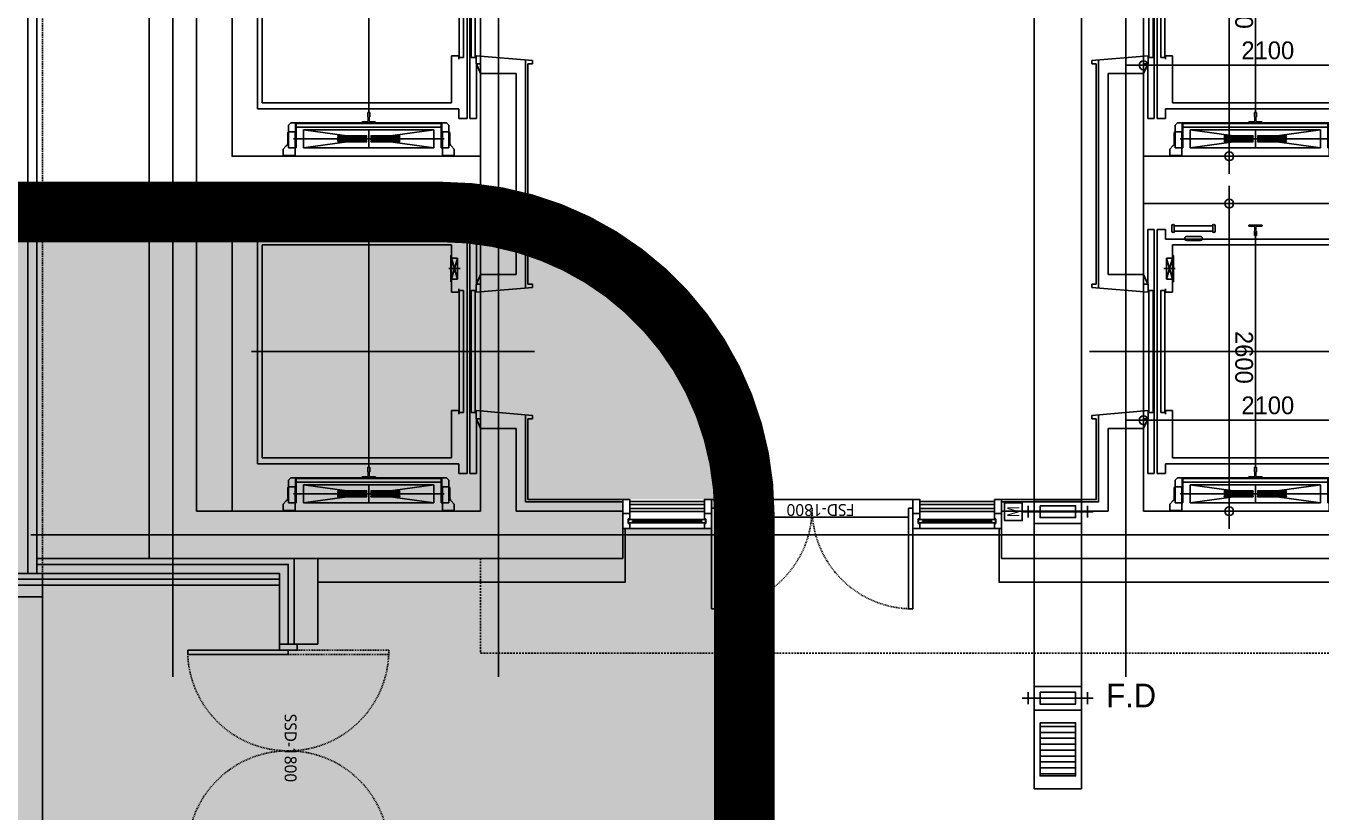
# Model space of a CAD drawing. Header units: millimetres. Extents: x 13515 to 183937, y -33900 to -660.
# Drawn here: x 121708.6 to 121879.8, y -19341.3 to -19237.3 of the extents above; entities that cross this region are included whole.
import ezdxf
from ezdxf.enums import TextEntityAlignment as Align

# ---------------------------------------------------------------- set-up
doc = ezdxf.new("R2010")
doc.units = ezdxf.units.MM
doc.header["$LTSCALE"] = 100
doc.header["$MEASUREMENT"] = 0
doc.header["$PDSIZE"] = -10
for name, pattern in [('-HID', [2.5, 1.5, -1]), ('HID', [2.5, 1.5, -1]), ('HIDDEN', [2, 1, -1]), ('HIDDEN2', [0.1875, 0.125, -0.0625])]:
    doc.linetypes.add(name, pattern=pattern)
doc.layers.get('0').update_dxf_attribs({"linetype": 'CONTINUOUS'})
doc.layers.get('Defpoints').update_dxf_attribs({"color": 171, "linetype": 'CONTINUOUS'})
for name, color, linetype in [('254', 254, 'CONTINUOUS'), ('CON', 2, 'CONTINUOUS'), ('DOOR', 4, 'CONTINUOUS'), ('DOOR ELE', 253, 'CONTINUOUS'), ('DOOR(OPEN ELE)', 5, 'CONTINUOUS'), ('ELE9', 9, 'CONTINUOUS'), ('ELEV', 253, 'CONTINUOUS'), ('HID-CON', 251, '-HID'), ('LED', 7, 'CONTINUOUS'), ('STAIR', 4, 'CONTINUOUS'), ('STEEL', 5, 'CONTINUOUS'), ('WIN', 4, 'CONTINUOUS'), ('WIN-G', 252, 'CONTINUOUS'), ('난간', 5, 'CONTINUOUS')]:
    doc.layers.add(name, color=color, linetype=linetype)
doc.layers.add('기계 전기 소방', color=254, linetype='CONTINUOUS', plot=False)
doc.styles.add('CGS', font='cgse', dxfattribs={"bigfont": 'cgs'})
doc.styles.add('나눔바른고딕', font='NanumBarunGothic.ttf')
doc.styles.add('돋음', font='', dxfattribs={"height": 3})
doc.styles.get('돋음').set_extended_font_data('Dotum')
doc.dimstyles.new('NDIM 1200', dxfattribs={"dimscale": 75, "dimtxt": 3, "dimasz": 1, "dimexe": 2, "dimexo": 2, "dimgap": 1, "dimtad": 1, "dimdec": 0, "dimdsep": 46, "dimtxsty": 'CGS', "dimblk": 'DOT0', "dimcen": 1, "dimdle": 8, "dimclrd": 256, "dimclre": 256, "dimclrt": 256, "dimadec": 0, "dimazin": 0, "dimtfac": 1, "dimtdec": 0, "dimtix": 1, "dimtmove": 2, "dimatfit": 3, "dimldrblk": 'DOT0', "dimfxl": 1, "dimtolj": 1, "dimtzin": 0, "dimlwd": -1, "dimlwe": -1, "dimarcsym": 0})

# ---------------------------------------------------------------- blocks, each defined once
blk = doc.blocks.new('A$C393a7e1d')
at = {"layer": 'STAIR', "ltscale": 5}
for p, q in [((1500, 3000), (1500, 0)), ((0, 2800), (1500, 2800)), ((300, 2800), (300, 200)), ((600, 2800), (600, 200)), ((900, 2800), (900, 200)), ((1200, 2800), (1200, 200))]:
    blk.add_line(p, q, dxfattribs=at)
for points in [[(3500, 3000), (0, 3000)], [(0, 3000), (0, 0), (3500, 0)], [(1500, 200), (0, 200)]]:
    blk.add_lwpolyline(points, dxfattribs=at)
at = {"layer": '난간'}
for points in [[(3500, 2950), (0, 2950)], [(3500, 2900), (0, 2900)], [(0, 100), (3500, 100)], [(0, 50), (3500, 50)]]:
    blk.add_lwpolyline(points, dxfattribs=at)
blk = doc.blocks.new('A$C113b3fc0')
at = {"layer": 'DOOR'}
for points in [[(750, 0), (750, 849), (785, 849), (785, 0)], [(2450, 0), (2450, 849), (2415, 849), (2415, 0)], [(785, 0), (750, 0)], [(2415, 0), (2450, 0)]]:
    blk.add_lwpolyline(points, dxfattribs=at)
at = {"layer": 'DOOR ELE', "ltscale": 0.05}
for points in [[(750, 924), (2450, 924)], [(785, 774), (2415, 774)]]:
    blk.add_lwpolyline(points, dxfattribs=at)
at = {"layer": 'DOOR(OPEN ELE)', "linetype": 'HID', "ltscale": 0.05}
for centre, start, end in [((750, 849), 272.3599, 0), ((2450, 849), 180, 267.6401)]:
    blk.add_arc(centre, 850, start, end, dxfattribs=at)
at = {"layer": 'Defpoints', "style": '나눔바른고딕'}
blk.add_text('FSD-1800', height=100, rotation=180, dxfattribs=at).set_placement((1958, 884))
at = {"color": 8}
for points in [[(0, 804), (0, 679), (750, 679), (750, 804)], [(3200, 804), (3200, 679), (2450, 679), (2450, 804)]]:
    blk.add_wipeout(points, dxfattribs=at).dxf.layer = 'WIN'
at = {"layer": 'WIN'}
for p, q in [((0, 804), (0, 679)), ((60, 804), (60, 760)), ((690, 804), (690, 760)), ((750, 679), (750, 804)), ((2450, 679), (2450, 804)), ((2510, 804), (2510, 760)), ((3140, 804), (3140, 760)), ((3200, 804), (3200, 679)), ((60, 679), (0, 679)), ((47, 760), (47, 720)), ((47, 760), (60, 760)), ((47, 720), (60, 720)), ((88, 755), (50, 755)), ((50, 755), (50, 725)), ((88, 725), (50, 725)), ((60, 720), (60, 679)), ((60, 679), (690, 679)), ((662, 755), (88, 755)), ((662, 725), (88, 725)), ((700, 755), (662, 755)), ((700, 725), (662, 725)), ((703, 760), (690, 760)), ((703, 720), (690, 720)), ((690, 720), (690, 679)), ((690, 679), (750, 679)), ((700, 755), (700, 725)), ((703, 760), (703, 720)), ((2510, 679), (2450, 679)), ((2497, 760), (2497, 720)), ((2497, 760), (2510, 760)), ((2497, 720), (2510, 720)), ((2500, 755), (2500, 725)), ((2500, 755), (2538, 755)), ((2500, 725), (2538, 725)), ((2510, 720), (2510, 679)), ((3140, 679), (2510, 679)), ((2538, 755), (3112, 755)), ((2538, 725), (3112, 725)), ((3112, 755), (3150, 755)), ((3112, 725), (3150, 725)), ((3153, 760), (3140, 760)), ((3153, 720), (3140, 720)), ((3140, 720), (3140, 679)), ((3140, 679), (3200, 679)), ((3150, 755), (3150, 725)), ((3153, 760), (3153, 720))]:
    blk.add_line(p, q, dxfattribs=at)
at = {"layer": 'WIN', "color": 8}
for p, q in [((88, 745), (82, 743)), ((82, 743), (82, 737)), ((88, 735), (82, 737)), ((84, 742), (84, 738)), ((84, 742), (666, 742)), ((84, 738), (666, 738)), ((88, 755), (88, 745)), ((88, 735), (88, 725)), ((662, 755), (662, 745)), ((662, 745), (668, 743)), ((662, 735), (668, 737)), ((662, 735), (662, 725)), ((666, 742), (666, 738)), ((668, 743), (668, 737)), ((2538, 745), (2532, 743)), ((2532, 743), (2532, 737)), ((2538, 735), (2532, 737)), ((3116, 742), (2534, 742)), ((2534, 742), (2534, 738)), ((3116, 738), (2534, 738)), ((2538, 755), (2538, 745)), ((2538, 735), (2538, 725)), ((3112, 755), (3112, 745)), ((3112, 745), (3118, 743)), ((3112, 735), (3118, 737)), ((3112, 735), (3112, 725)), ((3116, 742), (3116, 738)), ((3118, 743), (3118, 737))]:
    blk.add_line(p, q, dxfattribs=at)
for centre, start, end in [((88, 740), 19.4712, 90), ((88, 740), 270, 340.5288), ((662, 740), 90, 160.5288), ((662, 740), 199.4712, 270), ((2538, 740), 19.4712, 90), ((2538, 740), 270, 340.5288), ((3112, 740), 90, 160.5288), ((3112, 740), 199.4712, 270)]:
    blk.add_arc(centre, 6, start, end, dxfattribs=at)
at = {"ltscale": 0.1}
for points in [[(0, 804), (750, 804), (750, 924), (0, 924)], [(3200, 804), (2450, 804), (2450, 924), (3200, 924)]]:
    blk.add_wipeout(points, dxfattribs=at).dxf.layer = 'WIN-G'
at = {"layer": 'WIN', "ltscale": 0.1}
for points in [[(60, 924), (0, 924), (0, 804), (60, 804)], [(750, 924), (690, 924), (690, 804), (750, 804)], [(2450, 924), (2510, 924), (2510, 804), (2450, 804)], [(3140, 924), (3200, 924), (3200, 804), (3140, 804)]]:
    blk.add_lwpolyline(points, close=True, dxfattribs=at)
at = {"layer": 'WIN-G'}
for p, q in [((690, 906), (60, 906)), ((690, 882), (60, 882)), ((2510, 906), (3140, 906)), ((2510, 882), (3140, 882)), ((690, 846), (60, 846)), ((690, 822), (60, 822)), ((2510, 846), (3140, 846)), ((2510, 822), (3140, 822))]:
    blk.add_line(p, q, dxfattribs=at)
blk = doc.blocks.new('DOT0')
blk.add_line((-3, 0), (3, 0))
at = {"color": 6}
blk.add_circle((0, 0), 0.75, dxfattribs=at)
blk = doc.blocks.new('*D66')
at = {"layer": 'Defpoints', "ltscale": 0.4, "transparency": 16777216}
for p, q in [((150, 1516), (150, 1059)), ((2750, 1516), (2750, 1059)), ((200, 1159), (2700, 1159))]:
    blk.add_line(p, q, dxfattribs=at)
at = {"layer": 'Defpoints', "color": 0, "ltscale": 0.4, "transparency": 16777216}
for p in [(150, 1616), (2750, 1616), (2750, 1159)]:
    blk.add_point(p, dxfattribs=at)
at = {"layer": 'Defpoints', "ltscale": 0.4, "transparency": 16777216, "xscale": 50, "yscale": 50, "zscale": 50, "rotation": 180}
blk.add_blockref('DOT0', (150, 1159), dxfattribs=at)
at = {"layer": 'Defpoints', "ltscale": 0.4, "transparency": 16777216, "xscale": 50, "yscale": 50, "zscale": 50}
blk.add_blockref('DOT0', (2750, 1159), dxfattribs=at)
at = {"layer": 'Defpoints', "ltscale": 0.4, "transparency": 16777216, "insert": (1450, 1284), "char_height": 150, "attachment_point": 5, "style": 'CGS'}
blk.add_mtext('\\A1;2600', dxfattribs=at)
blk = doc.blocks.new('*D67')
at = {"layer": 'Defpoints', "ltscale": 0.4, "transparency": 16777216}
for p, q in [((1431, 2535), (2081, 2535)), ((1981, 485), (1981, 2485)), ((1431, 435), (2081, 435))]:
    blk.add_line(p, q, dxfattribs=at)
at = {"layer": 'Defpoints', "color": 0, "ltscale": 0.4, "transparency": 16777216}
for p in [(1331, 2535), (1981, 2535), (1331, 435)]:
    blk.add_point(p, dxfattribs=at)
at = {"layer": 'Defpoints', "ltscale": 0.4, "transparency": 16777216, "xscale": 50, "yscale": 50, "zscale": 50}
for p, rotation in [((1981, 2535), 90), ((1981, 435), 270)]:
    blk.add_blockref('DOT0', p, dxfattribs=dict(at, rotation=rotation))
at = {"layer": 'Defpoints', "ltscale": 0.4, "transparency": 16777216, "insert": (1856, 1485), "char_height": 150, "attachment_point": 5, "rotation": 90, "style": 'CGS'}
blk.add_mtext('\\A1;2100', dxfattribs=at)
blk = doc.blocks.new('A$C0a9799ad')
at = {"layer": '기계 전기 소방', "ltscale": 0.1}
h = blk.add_hatch(dxfattribs=at)
h.set_pattern_fill('_USER', color=256, scale=50, angle=540, pattern_type=0)
h.set_pattern_definition([(180, (-1193073.36, 30212339.483), (-4e-14, -50), [])])
h.paths.add_polyline_path([(5420, -6312), (5420, -6762), (5720, -6762), (5720, -6312)])
for p, q in [((2095, 1876), (1095, 1276)), ((2095, 1276), (1095, 1876)), ((5895, 1876), (5245, 1376)), ((5895, 1376), (5245, 1876)), ((2289, 1805), (2351, 1805)), ((2320, 1844), (2320, 1355)), ((2445, 1686), (2651, 1761)), ((2490, 1715), (2441, 1697)), ((2498, 1693), (2449, 1675)), ((2498, 1594), (2445, 1594)), ((2445, 1582), (2747, 1582)), ((2498, 1570), (2445, 1570)), ((2490, 1449), (2441, 1467)), ((2445, 1478), (2653, 1402)), ((2498, 1471), (2449, 1489)), ((2289, 1355), (2351, 1355)), ((5370, 1376), (5370, -6871)), ((5770, 1376, 0), (5770, -6871)), ((5770, -6871), (5370, -6871))]:
    blk.add_line(p, q, dxfattribs=at)
for points in [[(1095, 1876), (2095, 1876), (2095, 1276), (1095, 1276)], [(2283, 1917), (2283, 1844), (2357, 1844), (2357, 1917)], [(5895, 1876), (5245, 1876), (5245, 1376), (5895, 1376)], [(2351, 1426), (2351, 1734), (2289, 1734), (2289, 1426)], [(5370, -6005), (5370, -6205), (5770, -6205), (5770, -6005)], [(5420, -6055), (5420, -6155), (5720, -6155), (5720, -6055)], [(5420, -6312), (5420, -6762), (5720, -6762), (5720, -6312)]]:
    blk.add_lwpolyline(points, close=True, dxfattribs=at)
for points in [[(2425, 1781), (2425, 1381), (2195, 1381), (2195, 1781), (2425, 1781)], [(2400, 1781), (2425, 1781), (2425, 1381), (2400, 1381), (2400, 1781)], [(2566, 1752), (2651, 1761), (2581, 1713), (2566, 1752)], [(2659, 1603), (2659, 1561), (2747, 1582), (2659, 1603)], [(2581, 1451), (2653, 1402), (2566, 1412), (2581, 1451)], [(5270, -6105), (5870, -6105)], [(5820, -6055), (5820, -6155)]]:
    blk.add_lwpolyline(points, dxfattribs=at)
at = {"layer": '기계 전기 소방', "ltscale": 0.1, "elevation": 0}
for points in [[(5120, -4604), (5120, -4454), (5270, -4454), (5270, -4604)], [(5370, -4429), (5370, -4629), (5770, -4629), (5770, -4429)], [(5420, -4479), (5420, -4579), (5720, -4579), (5720, -4479)]]:
    blk.add_lwpolyline(points, close=True, dxfattribs=at)
for points in [[(5320, -4479), (5320, -4579)], [(5820, -4479), (5820, -4579)], [(5270, -4529), (5870, -4529)], [(5320, -6055), (5320, -6155)]]:
    blk.add_lwpolyline(points, dxfattribs=at)
at = {"layer": 'Defpoints', "style": '나눔바른고딕'}
for p in [(1578, 1572), (5553, 1622)]:
    blk.add_text('ST', height=200, dxfattribs=at).set_placement(p, align=Align.MIDDLE_CENTER)
at = {"layer": '기계 전기 소방', "ltscale": 0.1, "style": '돋음', "text_generation_flag": 2, "width": 0.8}
blk.add_text('M', height=61.3, rotation=180, dxfattribs=at).set_placement((2320, 1883), align=Align.MIDDLE_CENTER)
at = {"layer": '기계 전기 소방', "ltscale": 0.1, "style": '돋음', "width": 0.85}
blk.add_text('M', height=100, rotation=90, dxfattribs=at).set_placement((5194, -4529, 0), align=Align.MIDDLE_CENTER)
at = {"layer": '기계 전기 소방', "ltscale": 0.1, "style": '돋음'}
blk.add_text('F.D', height=200, dxfattribs=at).set_placement((6190, -6082, 0), align=Align.MIDDLE_CENTER)
blk = doc.blocks.new('A$C03A90DB8')
at = {"layer": 'DOOR'}
for points in [[(0, 924), (50, 924), (50, 774), (0, 774)], [(1800, 924), (1750, 924), (1750, 774), (1800, 774)]]:
    blk.add_lwpolyline(points, close=True, dxfattribs=at)
for points in [[(50, 0), (50, 849), (85, 849), (85, 0)], [(1750, 0), (1750, 849), (1715, 849), (1715, 0)], [(85, 0), (50, 0)], [(1715, 0), (1750, 0)]]:
    blk.add_lwpolyline(points, dxfattribs=at)
at = {"layer": 'DOOR(OPEN ELE)', "linetype": 'HID', "ltscale": 0.05}
for points in [[(50, 1699), (50, 849), (85, 849), (85, 1699)], [(85, 1699), (50, 1699)], [(1750, 1699), (1750, 849), (1715, 849), (1715, 1699)], [(1715, 1699), (1750, 1699)]]:
    blk.add_lwpolyline(points, dxfattribs=at)
for centre, start, end in [((50, 849), 0, 87.6401), ((1750, 849), 92.3599, 180), ((50, 849), 272.3599, 0), ((1750, 849), 180, 267.6401)]:
    blk.add_arc(centre, 850, start, end, dxfattribs=at)
at = {"layer": 'Defpoints', "style": '나눔바른고딕'}
blk.add_text('SSD-1800', height=100, dxfattribs=at).set_placement((587, 819))
blk = doc.blocks.new('A$Cef4cc3c7')
at = {"layer": 'HID-CON', "ltscale": 0.1}
blk.add_lwpolyline([(301755, 189562), (301755, 188762), (309355, 188762), (309355, 185762), (310155, 185762)], dxfattribs=at)
blk = doc.blocks.new('A$C5d30824a')
at = {"layer": 'CON', "ltscale": 0.1}
for p, q in [((750, 435.4), (750, 135.4)), ((2050, 435.4), (2050, 135.4))]:
    blk.add_line(p, q, dxfattribs=at)
at = {"layer": 'Defpoints', "ltscale": 0.1}
blk.add_lwpolyline([(2750, 435.4), (150, 435.4), (150, 2535.4), (2750, 2535.4)], close=True, dxfattribs=at)
at = {"layer": 'ELEV'}
for p, q in [((450, 620.4), (450, 2320.4)), ((450, 2320.4), (2350, 2320.4)), ((1400, 2370.4), (1400, -20)), ((2350, 2320.4), (2350, 620.4)), ((500, 680.4), (500, 2280.4)), ((500, 2280.4), (2300, 2280.4)), ((2300, 2280.4), (2300, 680.4)), ((2663, 2077.4), (2690, 2102.4)), ((2690, 2102.4), (2750, 2102.4)), ((2744, 2002.4), (2744, 2102.4)), ((2750, 2102.4), (2750, 2002.4)), ((2488, 2057.4), (2468, 2037.4)), ((2468, 2037.4), (2468, 723.4)), ((2679, 1998.4), (2468, 1998.4)), ((2468, 1992.4), (2679, 1992.4)), ((2474, 768.4), (2474, 1992.4)), ((2679, 2057.4), (2488, 2057.4)), ((2505, 1992.4), (2505, 768.4)), ((2545, 2057.4), (2550, 2065.4)), ((2545, 2057.4), (2545, 2057.4)), ((2545, 2002.4), (2545, 2057.4)), ((2675.4, 2002.4), (2545, 2002.4)), ((2550, 2065.4), (2642.2, 2065.4)), ((2603, 2016.4), (2603, 744.4)), ((2655.7, 2070.7), (2663, 2077.4)), ((2750, 2002.4), (2675.4, 2002.4)), ((2679, 1992.4), (2679, 2057.4)), ((2755, 2072.4), (2739, 2072.4)), ((2755, 2037.4), (2739, 2037.4)), ((2678, 830.4), (2528, 1930.4)), ((2678, 1930.4), (2528, 1930.4)), ((2528, 1930.4), (2528, 830.4)), ((2528, 830.4), (2678, 1930.4)), ((2678, 830.4), (2678, 1930.4)), ((2578, 1642.9), (2578, 1397.9)), ((2578, 1642.9), (2581.5, 1642.9)), ((2578, 1642.9), (2581.5, 1642.9)), ((2578, 1642.9), (2581.5, 1642.9)), ((2578, 1642.9), (2581.5, 1642.9)), ((2581.5, 1642.9), (2581.5, 1397.9)), ((2581.5, 1642.9), (2582, 1639.9)), ((2581.5, 1642.9), (2582, 1639.9)), ((2624.5, 1642.9), (2624, 1639.9)), ((2624.5, 1642.9), (2624, 1639.9)), ((2628, 1642.9), (2624.5, 1642.9)), ((2628, 1642.9), (2624.5, 1642.9)), ((2624.5, 1642.9), (2624.5, 1397.9)), ((2628, 1642.9), (2624.5, 1642.9)), ((2628, 1642.9), (2624.5, 1642.9)), ((2628, 1642.9), (2628, 1397.9)), ((2588, 1640.4), (2591, 1640.4)), ((2588, 1640.4), (2591, 1640.4)), ((2588, 1640.4), (2588, 1400.4)), ((2588, 1640.4), (2594, 1640.4)), ((2588, 1640.4), (2594, 1640.4)), ((2594, 1640.4), (2594, 1400.4)), ((2600, 1640.4), (2600, 1400.4)), ((2606, 1640.4), (2600, 1640.4)), ((2606, 1640.4), (2600, 1640.4)), ((2606, 1640.4), (2603, 1640.4)), ((2606, 1640.4), (2603, 1640.4)), ((2606, 1640.4), (2606, 1400.4)), ((2618, 1640.4), (2612, 1640.4)), ((2612, 1640.4), (2612, 1400.4)), ((2612, 1640.4), (2612, 1400.4)), ((2618, 1640.4), (2615, 1640.4)), ((2618, 1640.4), (2618, 1400.4)), ((332, 1323.4), (332, 1437.4)), ((332, 1437.4), (337.2, 1437.4)), ((340.2, 1434.6), (342.7, 1389.9)), ((2457.3, 1389.9), (2459.8, 1434.6)), ((2462.8, 1437.4), (2468, 1437.4)), ((2468, 1437.4), (2468, 1323.4)), ((337.2, 1323.4), (332, 1323.4)), ((342.7, 1371), (340.2, 1326.3)), ((347.7, 1385.2), (379.8, 1385.2)), ((379.8, 1375.7), (347.7, 1375.7)), ((383, 1388.4), (383, 1388.4)), ((383, 1388.4), (420, 1388.4)), ((420, 1372.4), (383, 1372.4)), ((383, 1372.4), (383, 1372.4)), ((390.9, 1380.4), (2379.7, 1380.4)), ((420, 1388.4), (421, 1387.4)), ((421, 1373.4), (420, 1372.4)), ((421, 1387.4), (421, 1373.4)), ((2379, 1387.4), (2380, 1388.4)), ((2379, 1373.4), (2379, 1387.4)), ((2380, 1372.4), (2379, 1373.4)), ((2380, 1388.4), (2417, 1388.4)), ((2417, 1372.4), (2380, 1372.4)), ((2417, 1388.4), (2417, 1388.4)), ((2417, 1372.4), (2417, 1372.4)), ((2420.3, 1385.2), (2452.3, 1385.2)), ((2452.3, 1375.7), (2420.3, 1375.7)), ((2459.8, 1326.3), (2457.3, 1371)), ((2468, 1323.4), (2462.8, 1323.4)), ((2678.3, 1380.4), (2527.7, 1380.4)), ((2578, 1397.9), (2581.5, 1397.9)), ((2578, 1397.9), (2581.5, 1397.9)), ((2578, 1117.3), (2578, 1362.3)), ((2578, 1362.3), (2581.5, 1362.3)), ((2578, 1362.3), (2581.5, 1362.3)), ((2581.5, 1397.9), (2582, 1401)), ((2581.5, 1117.3), (2581.5, 1362.3)), ((2581.5, 1362.3), (2582, 1359.2)), ((2588, 1400.4), (2594, 1400.4)), ((2588, 1400.4), (2594, 1400.4)), ((2588, 1359.8), (2594, 1359.8)), ((2588, 1359.8), (2594, 1359.8)), ((2588, 1119.8), (2588, 1359.8)), ((2594, 1119.8), (2594, 1359.8)), ((2606, 1400.4), (2600, 1400.4)), ((2600, 1119.8), (2600, 1359.8)), ((2606, 1359.8), (2600, 1359.8)), ((2606, 1119.8), (2606, 1359.8)), ((2618, 1400.4), (2612, 1400.4)), ((2618, 1359.8), (2612, 1359.8)), ((2612, 1119.8), (2612, 1359.8)), ((2612, 1119.8), (2612, 1359.8)), ((2618, 1119.8), (2618, 1359.8)), ((2624.5, 1397.9), (2624, 1401)), ((2624.5, 1362.3), (2624, 1359.2)), ((2628, 1397.9), (2624.5, 1397.9)), ((2628, 1397.9), (2624.5, 1397.9)), ((2624.5, 1117.3), (2624.5, 1362.3)), ((2628, 1362.3), (2624.5, 1362.3)), ((2628, 1362.3), (2624.5, 1362.3)), ((2628, 1117.3), (2628, 1362.3)), ((2578, 1117.3), (2581.5, 1117.3)), ((2578, 1117.3), (2581.5, 1117.3)), ((2578, 1117.3), (2581.5, 1117.3)), ((2578, 1117.3), (2581.5, 1117.3)), ((2581.5, 1117.3), (2582, 1120.3)), ((2581.5, 1117.3), (2582, 1120.3)), ((2588, 1119.8), (2591, 1119.8)), ((2588, 1119.8), (2591, 1119.8)), ((2588, 1119.8), (2594, 1119.8)), ((2588, 1119.8), (2594, 1119.8)), ((2606, 1119.8), (2600, 1119.8)), ((2606, 1119.8), (2600, 1119.8)), ((2606, 1119.8), (2603, 1119.8)), ((2606, 1119.8), (2603, 1119.8)), ((2618, 1119.8), (2612, 1119.8)), ((2618, 1119.8), (2615, 1119.8)), ((2624.5, 1117.3), (2624, 1120.3)), ((2624.5, 1117.3), (2624, 1120.3)), ((2628, 1117.3), (2624.5, 1117.3)), ((2628, 1117.3), (2624.5, 1117.3)), ((2628, 1117.3), (2624.5, 1117.3)), ((2628, 1117.3), (2624.5, 1117.3)), ((337.5, 1040.6), (382.5, 1040.6)), ((337.5, 694.9), (337.5, 1019.9)), ((337.5, 1019.9), (382.5, 1019.9)), ((337.5, 1019.9), (337.5, 1017.9)), ((382.5, 1019.9), (382.5, 694.9)), ((382.5, 1019.9), (382.5, 1017.9)), ((382.5, 1019.9), (382.5, 1017.9)), ((427.5, 914.6), (427.5, 800.3)), ((461.8, 800.3), (461.8, 914.6)), ((2468, 768.4), (2679, 768.4)), ((2528, 830.4), (2678, 830.4)), ((2679, 768.4), (2679, 703.4)), ((337.5, 694.9), (337.5, 696.9)), ((337.5, 694.9), (382.5, 694.9)), ((337.5, 674.2), (382.5, 674.2)), ((382.5, 694.9), (382.5, 696.9)), ((382.5, 694.9), (382.5, 696.9)), ((500, 680.4), (900, 680.4)), ((590, 687.6), (810, 687.6)), ((590, 680.4), (590, 687.6)), ((810, 680.4), (590, 680.4)), ((610, 630.4), (790, 680.4)), ((610, 680.4), (790, 630.4)), ((790, 680.4), (610, 680.4)), ((610, 680.4), (610, 630.4)), ((700, 703.6), (700, 607.3)), ((790, 630.4), (790, 680.4)), ((810, 687.6), (810, 680.4)), ((900, 680.4), (900, 620.4)), ((2300, 680.4), (1900, 680.4)), ((1900, 680.4), (1900, 620.4)), ((2679, 762.4), (2468, 762.4)), ((2488, 703.4), (2468, 723.4)), ((2679, 703.4), (2488, 703.4)), ((2675.4, 758.4), (2545, 758.4)), ((2545, 758.4), (2545, 703.4)), ((2545, 703.4), (2545, 703.4)), ((2545, 703.4), (2550, 695.4)), ((2550, 695.4), (2642.2, 695.4)), ((2655.7, 690.1), (2663, 683.4)), ((2663, 683.4), (2690, 658.4)), ((2750, 758.4), (2675.4, 758.4)), ((2690, 658.4), (2750, 658.4)), ((2755, 723.4), (2739, 723.4)), ((2755, 688.4), (2739, 688.4)), ((2744, 758.4), (2744, 658.4)), ((2750, 658.4), (2750, 758.4)), ((368, 550.4), (368, 620.4)), ((368, 620.4), (450, 620.4)), ((2432, 550.4), (368, 550.4)), ((610, 630.4), (790, 630.4)), ((900, 620.4), (870, 620.4)), ((885, 615.4), (1915, 615.4)), ((885, 580.4), (885, 615.4)), ((1915, 580.4), (885, 580.4)), ((1900, 620.4), (1930, 620.4)), ((1915, 615.4), (1915, 580.4)), ((2350, 620.4), (2432, 620.4)), ((2432, 620.4), (2432, 550.4)), ((368, 470.4), (368, 525.4)), ((368, 525.4), (2432, 525.4)), ((830, 470.4), (368, 470.4)), ((750, 435.4), (830, 470.4)), ((885, 515.4), (1915, 515.4)), ((885, 480.4), (885, 515.4)), ((1915, 480.4), (885, 480.4)), ((1915, 515.4), (1915, 480.4)), ((2432, 470.4), (1970, 470.4)), ((2050, 435.4), (1970, 470.4)), ((2432, 525.4), (2432, 470.4))]:
    blk.add_line(p, q, dxfattribs=at)
for centre, radius, start, end in [((2642.2, 2085.4), 20, 270, 312.76883), ((2585, 1640.4), 3, 190.23668, 0), ((2585, 1640.4), 3, 190.23668, 0), ((2597, 1640.4), 3, 180, 0), ((2597, 1640.4), 3, 180, 0), ((2609, 1640.4), 3, 180, 0), ((2609, 1640.4), 3, 180, 0), ((2621, 1640.4), 3, 180, 349.76332), ((2621, 1640.4), 3, 180, 349.76332), ((337.2, 1434.4), 3, 3.2861, 90), ((2462.8, 1434.4), 3, 90, 176.7139), ((337.2, 1326.4), 3, 270, 356.7139), ((347.7, 1390.2), 5, 183.2861, 270), ((347.7, 1370.7), 5, 90, 176.7139), ((379.8, 1388.4), 3.25, 270, 0), ((379.8, 1372.4), 3.25, 0, 90), ((2420.3, 1388.4), 3.25, 180, 270), ((2420.3, 1372.4), 3.25, 90, 180), ((2452.3, 1390.2), 5, 270, 356.7139), ((2452.3, 1370.7), 5, 3.2861, 90), ((2462.8, 1326.4), 3, 183.2861, 270), ((2585, 1400.4), 3, 0, 169.76332), ((2585, 1359.8), 3, 190.23668, 0), ((2597, 1400.4), 3, 0, 180), ((2597, 1359.8), 3, 180, 0), ((2609, 1400.4), 3, 0, 180), ((2609, 1359.8), 3, 180, 0), ((2621, 1400.4), 3, 10.23668, 180), ((2621, 1359.8), 3, 180, 349.76332), ((2585, 1119.8), 3, 0, 169.76332), ((2585, 1119.8), 3, 0, 169.76332), ((2597, 1119.8), 3, 0, 180), ((2597, 1119.8), 3, 0, 180), ((2609, 1119.8), 3, 0, 180), ((2609, 1119.8), 3, 0, 180), ((2621, 1119.8), 3, 10.23668, 180), ((2621, 1119.8), 3, 10.23668, 180), ((337.5, 1029.3), 11.3, 90, 270), ((382.5, 1029.3), 11.3, 270, 90), ((444.7, 914.6), 17.1, 0, 180), ((444.7, 800.3), 17.1, 180, 0), ((337.5, 685.6), 11.3, 90, 270), ((382.5, 685.6), 11.3, 270, 90), ((2642.2, 675.4), 20, 47.23117, 90)]:
    blk.add_arc(centre, radius, start, end, dxfattribs=at)
at = {"layer": 'STEEL', "ltscale": 5}
for p, q in [((830, 435.4), (830, 474.4)), ((830, 474.4), (900, 474.4)), ((900, 474.4), (860, -1.6)), ((1970, 474.4), (1900, 474.4)), ((1900, 474.4), (1940, -1.6)), ((1970, 435.4), (1970, 474.4)), ((830, -1.6), (830, 35.4)), ((1970, -1.6), (1970, 35.4)), ((860, -1.6), (830, -1.6)), ((1940, -1.6), (1970, -1.6))]:
    blk.add_line(p, q, dxfattribs=at)
at = {"layer": 'Defpoints', "ltscale": 0.4}
dim = blk.add_linear_dim(base=(1980.7, 2535.4), p1=(1330.7, 435.4), p2=(1330.7, 2535.4), angle=90, dimstyle='NDIM 1200', override={"dimscale": 50, "dimclrd": 256, "dimclre": 256, "dimclrt": 256}, dxfattribs=at)
dim.commit()
dim.dimension.update_dxf_attribs({"geometry": '*D67', "text_midpoint": (1855.7, 1485.4)})
dim = blk.add_linear_dim(base=(2750, 1158.8), p1=(150, 1616), p2=(2750, 1616), dimstyle='NDIM 1200', override={"dimscale": 50, "dimclrd": 256, "dimclre": 256, "dimclrt": 256}, dxfattribs=at)
dim.commit()
dim.dimension.update_dxf_attribs({"geometry": '*D66', "text_midpoint": (1450, 1283.8)})
blk = doc.blocks.new('FGHJ')
at = {"layer": 'ELE9', "ltscale": 0.1}
for p, q in [((37196549.1, 68646.3), (37196549.1, 59346.3)), ((37199299.1, 59346.3), (37199299.1, 68646.3)), ((37204599.1, 59346.3), (37204599.1, 68646.3)), ((37195324.1, 67346.3), (37195324.1, 60221.3)), ((37195399.1, 67346.3), (37195399.1, 60221.3)), ((37199149.1, 60746.3), (37199149.1, 61446.3)), ((37199449.1, 60746.3), (37199449.1, 61446.3)), ((37204449.1, 60746.3), (37204449.1, 61446.3)), ((37204749.1, 60746.3), (37204749.1, 61446.3)), ((37196749.1, 60746.3), (37199149.1, 60746.3)), ((37207149.1, 60746.3), (37204749.1, 60746.3))]:
    blk.add_line(p, q, dxfattribs=at)
at = {"layer": 'ELE9', "linetype": 'HIDDEN2'}
blk.add_lwpolyline([(37195449.1, 67346.3), (37195449.1, 40346.3), (37042549.1, 40346.3), (37042549.1, 51346.3), (37030449.1, 51346.3), (37030449.1, -38303.7), (37200899.1, -38303.7)], dxfattribs=at)
at = {"layer": 'ELE9', "ltscale": 0.1}
for points in [[(37199149.1, 67246.3), (37196749.1, 67246.3), (37196749.1, 60746.3)], [(37196349.1, 60346.3), (37196349.1, 66246.3)], [(37199529.1, 64561.1), (37199529.1, 62631.5)], [(37204369.1, 62631.5), (37204369.1, 64561.1)], [(37199149.1, 62746.3), (37199149.1, 64446.3)], [(37199449.1, 62746.3), (37199449.1, 64446.3)], [(37199549.1, 64526.3), (37199549.1, 62666.3)], [(37204349.1, 62666.3), (37204349.1, 64526.3)], [(37204449.1, 62746.3), (37204449.1, 64446.3)], [(37204749.1, 62746.3), (37204749.1, 64446.3)], [(37196349.1, 60546.3), (37195399.1, 60546.3)], [(37196349.1, 60346.3), (37195399.1, 60346.3)], [(37195399.1, 60296.3), (37197524.1, 60296.3), (37197524.1, 59621.3)], [(37197574.1, 59621.3), (37197574.1, 60346.3)], [(37197774.1, 59621.3), (37197774.1, 60346.3)], [(37195324.1, 60221.3), (37197449.1, 60221.3), (37197449.1, 59621.3)], [(37197449.1, 59621.3), (37197524.1, 59621.3)], [(37197574.1, 59621.3), (37197774.1, 59621.3)]]:
    blk.add_lwpolyline(points, dxfattribs=at)
at = {"layer": 'ELE9', "ltscale": 0.1, "xscale": -1, "rotation": 90}
for p in [(37199584.5, 66496.3), (37199584.5, 63496.3)]:
    blk.add_blockref('A$C5d30824a', p, dxfattribs=at)
at = {"layer": 'ELE9', "ltscale": 0.1, "rotation": 270}
for name, p in [('A$C5d30824a', (37204313.6, 66496.3)), ('A$C5d30824a', (37204313.6, 63496.3)), ('A$C03A90DB8', (37196674.8, 59621.3))]:
    blk.add_blockref(name, p, dxfattribs=at)
at = {"layer": 'ELE9', "ltscale": 0.1}
blk.add_blockref('A$C393a7e1d', (37193949.1, 57221.3), dxfattribs=at)
blk.add_blockref('A$C113b3fc0', (37200349.1, 59922.1), dxfattribs=at)
for p, q in [((37200349.1, 60746.3), (37199449.1, 60746.3)), ((37204449.1, 60746.3), (37203549.1, 60746.3)), ((37208549.1, 60546.3), (37195349.1, 60546.3)), ((37200349.1, 60346.3), (37196349.1, 60346.3))]:
    blk.add_line(p, q, dxfattribs=at)
for points in [[(37199529.1, 61561.1), (37199529.1, 60826.3), (37200349.1, 60826.3), (37200349.1, 60846.3), (37199549.1, 60846.3), (37199549.1, 61526.3)], [(37204349.1, 61526.3), (37204349.1, 60846.3), (37203549.1, 60846.3), (37203549.1, 60826.3), (37204369.1, 60826.3), (37204369.1, 61561.1)], [(37200349.1, 60346.3), (37200349.1, 60746.3)], [(37203549.1, 60346.3), (37203549.1, 60746.3)], [(37197774.1, 60146.3), (37200369.1, 60146.3), (37200369.1, 60601.3)], [(37203529.1, 60601.3), (37203529.1, 60146.3), (37207349.1, 60146.3), (37207349.1, 58366.3)]]:
    blk.add_lwpolyline(points, dxfattribs=at)
at = {"layer": 'ELE9', "ltscale": 1000}
blk.add_lwpolyline([(37207549.1, 58366.3), (37207549.1, 60346.3), (37203549.1, 60346.3)], dxfattribs=at)
at = {"layer": 'ELE9', "ltscale": 0.1}
for name, p in [('A$C0a9799ad', (37198454.5, 65270.8)), ('A$Cef4cc3c7', (36897394.1, -129215.8))]:
    blk.add_blockref(name, p, dxfattribs=at)

msp = doc.modelspace()

# ---------------------------------------------------------------- hatches: boundary and pattern name
at = {"layer": '254', "ltscale": 10000}
h = msp.add_hatch(color=256, dxfattribs=at)
h.dxf.hatch_style = 1
edge = h.paths.add_edge_path()
edge.add_arc((121651.03, -19301.92), 40, 90, 180)
edge.add_line((121611.03, -19301.92), (121611.03, -19360.25))
edge.add_arc((121651.03, -19360.25), 40, 180, 270)
edge.add_line((121651.03, -19400.25), (121763.59, -19400.25))
edge.add_arc((121763.59, -19360.25), 40, 270, 360)
edge.add_line((121803.59, -19360.25), (121803.59, -19301.92))
edge.add_arc((121763.59, -19301.92), 40, 0, 90)
edge.add_line((121763.59, -19261.92), (121651.03, -19261.92))

# ---------------------------------------------------------------- next in the draw order: block references
at = {"xscale": 0.01565102769230769, "yscale": 0.01565102769230769, "zscale": 0.01565102769230769}
msp.add_blockref('FGHJ', (-460436.19, -20252.24), dxfattribs=at)

# ---------------------------------------------------------------- next in the draw order: linework, layer by layer
at = {"layer": 'LED', "color": 6, "linetype": 'HIDDEN', "ltscale": 0.3, "const_width": 8}
msp.add_lwpolyline([(121651.03, -19261.92, 0.414214), (121611.03, -19301.92), (121611.03, -19360.25, 0.414214), (121651.03, -19400.25), (121763.59, -19400.25, 0.414214), (121803.59, -19360.25), (121803.59, -19301.92, 0.414214), (121763.59, -19261.92)], format="xyb", close=True, dxfattribs=at)

doc.saveas('drawing.dxf')
